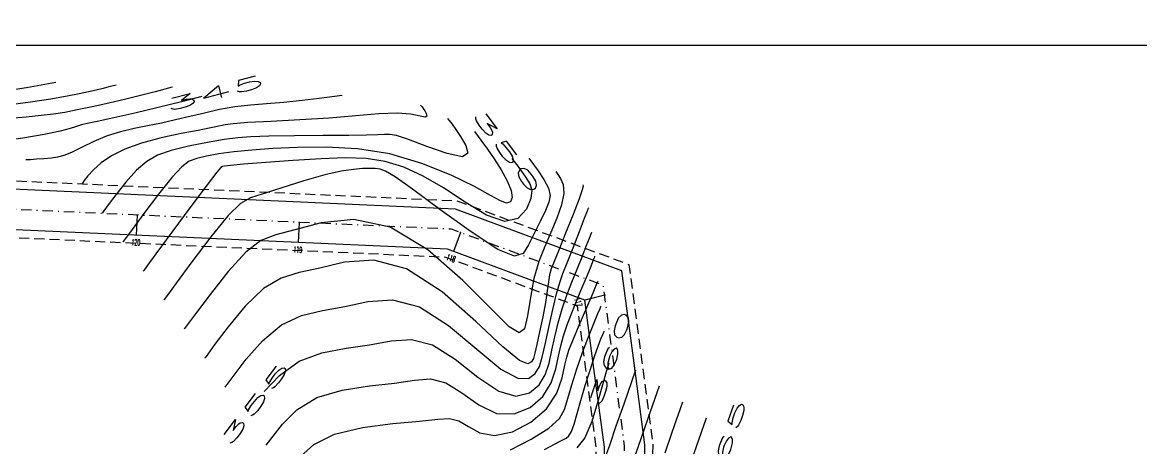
# Model space of a CAD drawing. Header units: millimetres. Extents: x 276147 to 291056, y 9594849 to 9609891.
# Drawn here: x 281159.2 to 281297.1, y 9596118.7 to 9596171.2 of the extents above; entities that cross this region are included whole.
import ezdxf
from ezdxf.enums import TextEntityAlignment as Align

# ---------------------------------------------------------------- set-up
doc = ezdxf.new("R2010")
doc.units = ezdxf.units.MM
doc.header["$LTSCALE"] = 10
for name, pattern in [('CONTINUO', [0]), ('DASHDOTX2', [50.8, 25.4, -12.7, 0, -12.7]), ('HIDDEN', [0.375, 0.25, -0.125])]:
    doc.linetypes.add(name, pattern=pattern)
for name, color, linetype in [('Curvas mestras', 30, 'Continuous'), ('Curvas simples', 9, 'Continuous'), ('Curvas texto', 2, 'Continuous'), ('TG', 7, 'CONTINUO'), ('Top_malha_coord', 8, 'Continuous')]:
    doc.layers.add(name, color=color, linetype=linetype)
doc.styles.add('ROMAND', font='romand', dxfattribs={"height": 0.2})
doc.styles.add('SIMPLEX', font='simplex', dxfattribs={"height": 0.2})

msp = doc.modelspace()

# ---------------------------------------------------------------- linework, layer by layer
at = {"color": 8, "linetype": 'HIDDEN', "ltscale": 0.5, "elevation": 160.1796621240507, "flags": 128}
for points in [[(281705.3257447103, 9596186.097807938), (281671.0420966857, 9596148.442213606), (281618.3708522619, 9596117.96751722), (281612.1522653525, 9596096.604426004), (281614.0101236665, 9596087.174232556), (281610.8053393826, 9596082.23393807), (281604.9222878393, 9596084.156284798), (281599.9496397175, 9596090.860116001), (281593.3803922225, 9596109.605399935), (281582.0417510347, 9596127.327627068), (281572.6046193693, 9596134.304534238), (281559.9765863478, 9596134.674678959), (281544.3286989689, 9596118.564739116), (281540.658778394, 9596097.818736246), (281537.5093358072, 9596080.228775298), (281520.4284557049, 9596075.011032958), (281502.0332003358, 9596069.391784875), (281494.509547525, 9596070.404022079), (281490.7256996009, 9596076.43605404), (281493.2584685785, 9596098.132715838), (281480.0995632795, 9596101.385524807), (281449.2964902226, 9596100.548274204), (281430.0223790895, 9596096.12669182), (281411.9683109509, 9596097.93913607), (281407.5724122446, 9596102.453821631), (281411.4039140878, 9596110.665556196), (281403.1008950184, 9596132.470582576), (281380.8081796909, 9596137.376344452), (281359.9408718039, 9596130.859888002), (281347.0544783977, 9596114.790196389), (281314.7314768742, 9596091.261051774), (281302.0196165714, 9596075.766356803), (281286.4640279276, 9596063.849675173), (281278.3709921193, 9596057.649837077), (281271.9708323478, 9596051.505744739), (281253.7808607005, 9596050.73446907), (281235.6029599643, 9596054.86117104), (281221.8458024181, 9596066.889702521), (281218.7834329222, 9596074.38328282), (281220.4968017068, 9596082.605134564), (281229.7359844254, 9596099.331536198), (281236.8484486804, 9596107.608992774), (281236.979980318, 9596119.127903767), (281235.6370826386, 9596129.28381643), (281234.0505352953, 9596141.282374846), (281212.8134960154, 9596149.146566434), (281092.4168111571, 9596154.564297132), (281072.9977757005, 9596155.438134354), (281065.8047075431, 9596158.14915656), (281063.8059635049, 9596165.040728634), (281066.3762022938, 9596173.094204625), (281071.6566353667, 9596181.153613526), (281081.5611500744, 9596198.655863922), (281101.2580152763, 9596233.462159524), (281110.9768763188, 9596250.636341654), (281122.9105798664, 9596265.854385952), (281139.2392582729, 9596279.071111804), (281144.5124366145, 9596320.34150084), (281144.6678345738, 9596400.540929634), (281142.6738615293, 9596440.915119793), (281132.673374487, 9596479.71147487), (281130.7173237967, 9596498.969147392), (281132.9373055062, 9596519.560689582), (281123.2639871383, 9596537.496452231), (281115.0194181657, 9596617.069980796), (281104.5392557544, 9596635.017106473), (281094.1622148029, 9596652.131000444), (281062.9990502925, 9596703.525525687), (281028.0758804538, 9596751.42602632), (281004.8557222936, 9596889.161327347), (280985.2271627478, 9596924.87591348), (280973.6552831217, 9596941.402191738), (280950.7410745324, 9596974.150890775), (280928.3153482458, 9597006.224941807), (280925.6195852169, 9597024.964569218), (280925.2975179172, 9597044.877213322), (280917.2359068681, 9597124.57081029), (280911.1712139401, 9597184.52373918), (280889.6831715604, 9597262.502901934), (280877.7477164246, 9597278.852490822), (280862.055065255, 9597314.685484517), (280856.3541850812, 9597353.476188295), (280854.639876525, 9597373.434056284), (280854.116042565, 9597382.033457942), (280871.520011573, 9597404.084292108), (280905.668337576, 9597426.436078487), (280910.5490067642, 9597446.52226166), (280951.9025449565, 9597502.510226574), (280957.1189760176, 9597513.160656158), (280912.2559968092, 9597626.929295046), (280886.4466186127, 9597649.84623889), (280803.0956212914, 9597671.772893883), (280795.5081167346, 9597683.569792682), (280779.3586608997, 9597708.67864036)], [(281710.5178374354, 9596181.402838333), (281675.4873313782, 9596142.926929222), (281624.307053171, 9596113.31488082), (281619.3497790786, 9596096.28485452), (281621.4263888606, 9596085.744313402), (281613.7482014651, 9596073.908101201), (281600.6285639192, 9596078.195075762), (281593.6947889923, 9596087.542782567), (281587.0441809219, 9596106.520228112), (281576.8415557245, 9596122.466869175), (281570.2070225818, 9596127.371804645), (281562.8511565771, 9596127.587415023), (281550.8473176515, 9596115.229125477), (281547.550488274, 9596096.592201235), (281543.6457749243, 9596074.783975355), (281522.4734780471, 9596068.316416942), (281502.6155564374, 9596062.250364274), (281490.3236323596, 9596063.904127834), (281483.4874242715, 9596074.802088458), (281485.5904618715, 9596092.817507926), (281479.3410703855, 9596094.362323103), (281450.1828653127, 9596093.569781242), (281430.4670404004, 9596089.0468674), (281408.7319094135, 9596091.228852794), (281399.1852311144, 9596101.033503352), (281403.8083725086, 9596110.941892164), (281397.904403359, 9596126.446638325), (281381.1197991235, 9596130.14027862), (281364.0658912837, 9596124.81467321), (281351.9303354857, 9596109.681297015), (281319.5752295485, 9596086.128782371), (281306.9185099731, 9596070.701299338), (281290.7209629054, 9596058.29283213), (281282.937430859, 9596052.330095816), (281274.9102619792, 9596044.624090252), (281253.1431036982, 9596043.701137766), (281232.327572161, 9596048.426628146), (281215.9921594214, 9596062.709449701), (281211.4940514419, 9596073.71626432), (281213.8592733805, 9596085.066129155), (281223.9570691917, 9596103.346943974), (281229.8780090109, 9596110.237709327), (281229.9747168267, 9596118.706916755), (281228.6974866962, 9596128.366206406), (281227.6639062291, 9596136.182850303), (281211.4073002868, 9596142.202760234), (281092.1021365739, 9596147.57137357), (281071.5708639357, 9596148.495260356), (281060.0576341382, 9596152.834524348), (281056.4892279477, 9596165.13821506), (281059.9978339799, 9596176.131930728), (281065.6766406024, 9596184.799368419), (281075.468991096, 9596202.103413628), (281095.1658562979, 9596236.909709232), (281105.1438604567, 9596254.541822702), (281117.8909552532, 9596270.797116162), (281132.6517374361, 9596282.744758626), (281137.513299567, 9596320.793644417), (281137.6674998371, 9596400.374957068), (281135.7175383865, 9596439.857995542), (281125.76273324, 9596478.477130141), (281123.6791015143, 9596498.990861015), (281125.744705554, 9596518.150466044), (281116.4442590884, 9596535.394869061), (281108.2124486681, 9596614.84525679), (281098.5236189183, 9596631.437236797), (281088.1766027751, 9596648.501613624), (281057.1675960032, 9596699.64190077), (281021.4475676514, 9596748.635369822), (280998.1501936199, 9596886.828693196), (280979.2754088979, 9596921.171769831), (280967.9212277801, 9596937.38714387), (280945.0056382589, 9596970.137815801), (280921.6238898133, 9597003.579202123), (280918.6276817167, 9597024.407376846), (280918.3032270725, 9597044.46762471), (280910.2714493166, 9597123.86630265), (280904.2661006415, 9597183.232579943), (280883.2747300601, 9597259.409342542), (280871.6426774854, 9597275.343320373), (280855.2660766902, 9597312.738061812), (280849.3979144628, 9597352.667008877), (280847.6581155221, 9597372.921634253), (280846.9665996198, 9597384.273748573), (280866.7319753881, 9597409.316485843), (280899.5195873695, 9597430.777616875), (280904.0800883559, 9597449.546161648), (280945.8950794268, 9597506.15888102), (280949.4739875075, 9597513.465966662), (280906.3575799417, 9597622.805450775), (280883.0489782383, 9597643.501877958), (280798.6812780778, 9597665.69599096), (280789.6207265427, 9597679.783153443), (280773.4712707121, 9597704.892001115)]]:
    msp.add_lwpolyline(points, dxfattribs=at)
at = {"linetype": 'Continuous'}
for p in [(281173.3378258088, 9596147.419390406, 160.1796621240507), (281173.3378258088, 9596147.419390406, 160.1796621240507), (281193.3176072444, 9596146.520320179, 160.1796621240507), (281193.3176072444, 9596146.520320179, 160.1796621240507), (281213.2246469959, 9596145.262050906, 160.1796621240507), (281213.2246469959, 9596145.262050906, 160.1796621240507), (281231.0141724435, 9596137.545636382, 160.1796621240507), (281231.0141724435, 9596137.545636382, 160.1796621240507)]:
    msp.add_point(p, dxfattribs=at)
at = {"layer": 'Curvas mestras', "linetype": 'CONTINUO'}
for points in [[(281181.3067123311, 9596162.02996474, -118.9981210771043), (281178.7976585444, 9596161.383263677, -119.0272951088523), (281175.9484537597, 9596160.677508384, -119.0613620486951), (281173.0663441917, 9596160.002397982, -119.0970937038914), (281170.4556130258, 9596159.417847482, -119.1303453681434), (281168.4198001827, 9596158.97632211, -119.156743134747), (281167.1630042897, 9596158.708390798, -119.1731917225083), (281166.4915497453, 9596158.557009248, -119.1817096174022), (281166.1123176505, 9596158.44323387, -119.1855938731718), (281165.7347029893, 9596158.296842191, -119.1883768619997), (281165.0781542932, 9596158.08250223, -119.194532467311), (281163.8646319833, 9596157.77360512, -119.20876999656), (281161.8879200908, 9596157.360217473, -119.2349034368785), (281159.2290780992, 9596156.899106849, -119.2731658425441), (281156.0409891094, 9596156.463719277, -119.3228950458255)], [(281219.5541162464, 9596154.415532699, -112.9771519209866), (281220.4088544337, 9596153.26954428, -112.9224415230242), (281221.2111836303, 9596152.168270994, -112.8702484253704), (281221.7777049608, 9596151.29071824, -112.8301199042148), (281222.0289200608, 9596150.472498313, -112.7982649776064), (281221.9113046933, 9596149.463374726, -112.7675581024637), (281221.3665163018, 9596148.155446086, -112.7356346161364), (281220.3169360607, 9596147.010152312, -112.7191734700723), (281218.6801258324, 9596146.631270422, -112.7396145814823), (281216.4371779385, 9596147.423724933, -112.8106064129065), (281213.8233005464, 9596148.997033365, -112.9146318258976), (281211.1372322846, 9596150.761860754, -113.0263822274541), (281208.614418914, 9596152.229177862, -113.1251064438515), (281206.2371316782, 9596153.311157359, -113.2082823527421), (281203.9243479547, 9596154.020277647, -113.2779452713117), (281201.5758345166, 9596154.381231869, -113.3369164055589), (281199.0145047292, 9596154.467575133, -113.3911608360035), (281196.0440603538, 9596154.36507729, -113.4474295517688), (281192.606965491, 9596154.156127963, -113.5095773191683), (281189.2007215697, 9596153.909580905, -113.5698737625757), (281186.4615903528, 9596153.690907646, -113.6176922584095), (281184.8500597515, 9596153.549316585, -113.6454016688189), (281184.1235062658, 9596153.46896463, -113.6573531562139), (281183.863532551, 9596153.417748572, -113.6608934671644), (281183.6623920841, 9596153.291247912, -113.6607857931198), (281183.1549426351, 9596152.695774093, -113.6514591180862), (281181.9866957992, 9596151.165322287, -113.6247588430674), (281179.9767911154, 9596148.468180964, -113.5767225606509), (281177.6388868698, 9596145.30980178, -113.5201561615945), (281175.6602732897, 9596142.629927691, -113.4720575823125), (281174.5555498482, 9596141.132887363, -113.4451770215787), (281174.1485459994, 9596140.581345402, -113.435273640815), (281174.0904024503, 9596140.502554122, -113.4338588890645)], [(281189.0236516957, 9596125.635916593, -107.6432417332803), (281190.9156610846, 9596127.643504143, -107.6710487003697), (281193.3168502118, 9596129.387397422, -107.679993644499), (281196.1220505791, 9596130.443422558, -107.6582879768362), (281199.1070485091, 9596131.006854812, -107.6168314175124), (281202.0178682747, 9596131.42782971, -107.5721957134924), (281204.6757113299, 9596131.911554938, -107.5346944148447), (281207.2024878379, 9596132.083517762, -107.4896079903378), (281209.7952841398, 9596131.424275598, -107.4159586663267), (281212.5771182225, 9596129.652166275, -107.3020472811445), (281215.3747456559, 9596127.436652211, -107.1732889959498), (281217.9408526552, 9596125.684975252, -107.0643775713074), (281220.0704942405, 9596125.088889163, -107.0020949737777), (281221.7281966381, 9596125.4781874, -106.9815758136943), (281222.9208538701, 9596126.46717037, -106.9900427644284), (281223.6819253053, 9596127.72817386, -107.0160869914367), (281224.1511436455, 9596129.165652227, -107.0537726370062), (281224.494810941, 9596130.742095228, -107.098532255241), (281224.8543822098, 9596132.417424718, -107.1462130218537), (281225.2719363921, 9596134.141314894, -107.1943211426519), (281225.7647094066, 9596135.86087507, -107.240777462805), (281226.3404227457, 9596137.533342106, -107.2840256848399), (281226.9687492148, 9596139.156465136, -107.324600825927), (281227.6098511935, 9596140.738119861, -107.3635606473221), (281228.221038421, 9596142.258713428, -107.4011200599166), (281228.7482250939, 9596143.588784803, -107.4341224681379), (281229.1344767584, 9596144.571400411, -107.4585682145228), (281229.3433405169, 9596145.103808336, -107.4718219756291), (281229.4202896379, 9596145.299958361, -107.4767049454062), (281229.431282939, 9596145.32797894, -107.4774024730109)], [(281231.5319739095, 9596129.149999073, -101.9014095048447), (281231.1998498508, 9596128.086715646, -101.8732338304657), (281230.7401900742, 9596126.470622608, -101.8295033100553), (281230.1453666423, 9596124.285265563, -101.7698318712323), (281229.4190128342, 9596121.940902315, -101.7075902649344), (281228.5675757314, 9596119.954467978, -101.6595884533276), (281227.597890335, 9596118.698729018, -101.6379043679594)]]:
    msp.add_polyline3d(points, dxfattribs=at)
at = {"layer": 'Curvas simples', "linetype": 'CONTINUO'}
for points in [[(281170.7463473446, 9596163.460430402, -121.258456354521), (281169.8444771542, 9596163.222318113, -121.2687574484412), (281169.137746821, 9596163.041056763, -121.2770043274182), (281168.299776507, 9596162.835310884, -121.2870833325692), (281167.3601863274, 9596162.619642952, -121.2988770778433), (281166.2080481473, 9596162.377657026, -121.3140750115531), (281164.6972957618, 9596162.085215282, -121.3348182363229), (281162.7023319796, 9596161.728920797, -121.3631889355862), (281160.1794446387, 9596161.338331196, -121.4010331387658), (281157.1053945873, 9596160.953744981, -121.4501378751852), (281153.500119324, 9596160.643389245, -121.512338652185), (281149.5562809111, 9596160.587196345, -121.5896642320118), (281145.5097220618, 9596160.993028212, -121.6841918070245), (281141.6203166329, 9596161.965199731, -121.7941230588735), (281138.2440621009, 9596163.193855515, -121.9021582338287), (281135.7609860863, 9596164.265593138, -121.9871220877071), (281134.4170451585, 9596164.867596598, -122.0338267655139), (281133.9219086593, 9596165.089387666, -122.0510337697602), (281133.8511748727, 9596165.121071534, -122.0534918946473)], [(281163.3111908789, 9596163.763242431, -122.4183674740747), (281159.6842905526, 9596163.13272998, -122.4705111707703), (281156.9769352168, 9596162.695982816, -122.5105457760187), (281153.9988131648, 9596162.276825968, -122.5565920534104), (281151.0748290083, 9596161.977762073, -122.6054868994657), (281148.2611785455, 9596161.906184407, -122.6596214191199), (281145.5468828605, 9596162.170705402, -122.7227751052382), (281142.96484103, 9596162.816096902, -122.7957546778748), (281140.7234610725, 9596163.63175938, -122.8674755341167), (281139.0750329861, 9596164.343248716, -122.923880087354), (281138.1828366719, 9596164.742897607, -122.9548857032464), (281137.8541326098, 9596164.89013699, -122.9663088383645), (281137.8071751728, 9596164.911171611, -122.9679407230255)], [(281177.6740807047, 9596163.180457316, -120.1094794396454), (281175.5697169254, 9596162.624860981, -120.1335152928045), (281173.9206801479, 9596162.201918157, -120.1527580079532), (281171.9654150809, 9596161.721844105, -120.1762756957), (281169.8610728028, 9596161.234055523, -120.2025331004665), (281167.7889910151, 9596160.777472103, -120.2291654794503), (281165.9365520763, 9596160.388388783, -120.2536007416461), (281164.4147571091, 9596160.091758817, -120.2744283874312), (281163.0290743242, 9596159.867173798, -120.2948846055919), (281161.5085897039, 9596159.68288664, -120.3193672945167), (281159.6608205653, 9596159.508870624, -120.3507563291609), (281157.6069985753, 9596159.32199051, -120.3858600404023)], [(281198.6239767539, 9596162.173263941, -117.6544592284158), (281195.7773051836, 9596161.800641492, -117.6993917035547), (281193.682999221, 9596161.54827834, -117.7331622679744), (281191.4345979992, 9596161.317268556, -117.7707258019622), (281189.3048989339, 9596161.149530644, -117.807979906062), (281187.3072561381, 9596160.992781099, -117.8429432443486), (281185.3901596506, 9596160.771186914, -117.8741648443069), (281183.5112183675, 9596160.431451743, -117.9007491866618), (281181.6645036266, 9596160.010430863, -117.9240229861138), (281179.8532036253, 9596159.567517199, -117.9458684833631), (281178.0794432884, 9596159.151629059, -117.9678460209074), (281176.341107451, 9596158.76978725, -117.9902281216605), (281174.6350216715, 9596158.418536942, -118.0129652970613), (281172.9566747603, 9596158.08201019, -118.035628128357), (281171.2962155069, 9596157.69467653, -118.0562670054173), (281169.6424579561, 9596157.17859537, -118.0725524456033), (281168.0072639886, 9596156.495373294, -118.0829882297807), (281166.4946728674, 9596155.764825594, -118.0894121287533), (281165.231769709, 9596155.146321751, -118.0944954465054), (281164.2919753013, 9596154.758137295, -118.1006401203017), (281163.5340361813, 9596154.55419005, -118.1091715520857), (281162.763035576, 9596154.447309908, -118.1211459536248), (281161.8494744379, 9596154.365647715, -118.1368084188111), (281160.925533641, 9596154.29864411, -118.1531595867387), (281160.1888177943, 9596154.251063727, -118.1663889560992), (281159.7826133723, 9596154.225532522, -118.1737063046571), (281159.6329593215, 9596154.216125872, -118.1764021518433), (281159.6115794579, 9596154.21478249, -118.1767873011673)], [(281208.3110298155, 9596160.993504496, -116.4206079080727), (281208.4801434932, 9596160.767846003, -116.4098186178857), (281208.62273176, 9596160.566692965, -116.4003648037583), (281208.8091290848, 9596160.286321662, -116.3874356920973), (281209.0100699939, 9596159.941992095, -116.3721187987507), (281209.0884698679, 9596159.640207592, -116.3606558962751), (281208.8802898027, 9596159.510281589, -116.3605772875276), (281208.240531593, 9596159.627844183, -116.3772719184894), (281207.1003628274, 9596159.853784267, -116.4075629886033), (281205.4099907946, 9596159.995306421, -116.4461323280379), (281203.1377394163, 9596159.91148909, -116.4889979498952), (281200.3243991734, 9596159.668914216, -116.5375228576271), (281197.0288761823, 9596159.38603862, -116.5944062905878), (281193.3906972924, 9596159.157302553, -116.6599421452524), (281189.8718702929, 9596158.981085004, -116.72480315252), (281187.015022704, 9596158.831748402, -116.7772567210745), (281185.2060466508, 9596158.688467825, -116.80887420513), (281184.2038836338, 9596158.549650943, -116.8244423330438), (281183.6107397588, 9596158.418519065, -116.8320518113), (281183.0489220949, 9596158.28930256, -116.8390952248268), (281182.2211505909, 9596158.120282942, -116.8501729812383), (281180.8502441604, 9596157.860751769, -116.8691874392356), (281178.7763735988, 9596157.469992202, -116.8980126983629), (281176.3091102092, 9596156.947247764, -116.9304097653044), (281173.8753741792, 9596156.30175457, -116.9581114804864), (281171.8228099117, 9596155.54760728, -116.9746012420769), (281170.1819587009, 9596154.718346693, -116.9803650707732), (281168.9040820523, 9596153.852370149, -116.9776395600897), (281167.9429864133, 9596152.997678593, -116.968924916608), (281167.2626369429, 9596152.240665404, -116.9577755017349), (281166.829538738, 9596151.677326562, -116.9480093578135), (281166.6039061373, 9596151.371565761, -116.9425191770101), (281166.5207774414, 9596151.25891652, -116.9404964795362), (281166.5089021999, 9596151.24282406, -116.9402075262883)], [(281211.6429657295, 9596159.351961128, -115.2991944068604), (281212.1821281317, 9596158.63252088, -115.2647962451706), (281212.6367280787, 9596157.99120793, -115.2346556975649), (281213.2309967045, 9596157.097333292, -115.1934353393994), (281213.8716323978, 9596155.999546688, -115.1446022637796), (281214.1215853133, 9596155.037400736, -115.1080563810214), (281213.4578687988, 9596154.623172555, -115.1078057596719), (281211.581602746, 9596155.019571783, -115.1584586907088), (281209.090332199, 9596155.89102812, -115.2370240472632), (281206.8057057414, 9596156.752399817, -115.3111108549896), (281205.3435800107, 9596157.227157708, -115.3560182316255), (281204.4966268599, 9596157.37321604, -115.3778057798885), (281203.851726191, 9596157.357097663, -115.3902230643693), (281203.0125095093, 9596157.317500148, -115.4057715821804), (281201.6496307006, 9596157.281802963, -115.4319596832179), (281199.4504942576, 9596157.249561304, -115.4750477028687), (281196.2832402404, 9596157.219355367, -115.537636016696), (281192.738942023, 9596157.185887365, -115.6076860633588), (281189.5894045496, 9596157.142885504, -115.669499434964), (281187.3793543699, 9596157.07816552, -115.7117422543492), (281185.7451974232, 9596156.955880146, -115.7405384819981), (281184.0962582518, 9596156.734268643, -115.7663766371812), (281182.0049468986, 9596156.384457495, -115.796893828749), (281179.6960104195, 9596155.929126168, -115.828321759091), (281177.5572813774, 9596155.40384436, -115.8540408187222), (281175.8737880042, 9596154.814280381, -115.8685152145012), (281174.5193432249, 9596154.046504978, -115.8705446406643), (281173.2649536344, 9596152.956687527, -115.8600126476635), (281171.9542543142, 9596151.48784605, -115.8381908046108), (281170.7213872512, 9596149.930377197, -115.8119023707954), (281169.7731169228, 9596148.661527272, -115.7893587769035), (281169.2544537069, 9596147.95867263, -115.7767384543227), (281169.0633676265, 9596147.699725816, -115.7720888422595), (281169.0360686154, 9596147.662733413, -115.7714246321379)], [(281214.9749006416, 9596157.710416766, -114.1777808929586), (281215.874341054, 9596156.513592418, -114.1205073255955), (281216.5725436703, 9596155.546899132, -114.0748144553185), (281217.3890020064, 9596154.351068614, -114.0192392019348), (281218.239401287, 9596153.001973948, -113.95796033958), (281218.9863775297, 9596151.64786264, -113.8985931584288), (281219.4793046965, 9596150.455073817, -113.8496120068853), (281219.6037755195, 9596149.56728089, -113.8180214633725), (281219.390256802, 9596149.03748639, -113.8049467827919), (281218.9054331122, 9596148.896025121, -113.8100434046614), (281218.1594176801, 9596149.166533483, -113.8338828580713), (281216.9360423639, 9596149.845852189, -113.8807008852277), (281214.9625666823, 9596150.924124524, -113.9556493708773), (281212.0669368537, 9596152.336667968, -114.0600624776239), (281208.4798288998, 9596153.799497798, -114.1800038538317), (281204.532605542, 9596154.973804466, -114.2977194584932), (281200.5310215462, 9596155.60887039, -114.3988559675312), (281196.678397844, 9596155.806341844, -114.4826628350679), (281193.1524474121, 9596155.755957058, -114.5517902322722), (281190.0926314011, 9596155.617732383, -114.6086822289184), (281187.4853936819, 9596155.432804605, -114.6549589511964), (281185.2789243035, 9596155.212588644, -114.6920344640061), (281183.4275033252, 9596154.96688704, -114.721147748784), (281181.9097578417, 9596154.699044906, -114.7428374513078), (281180.7104069634, 9596154.410795968, -114.7574671265578), (281179.768089543, 9596154.052763643, -114.7646504974951), (281178.8371434287, 9596153.371139035, -114.7610018528907), (281177.6258252171, 9596152.061004909, -114.7423857352374), (281175.9655222147, 9596149.978013508, -114.7074566926717), (281174.1801365617, 9596147.620089985, -114.6660292925339), (281172.7166951046, 9596145.645726977, -114.6307081631644), (281171.9050012761, 9596144.545779493, -114.6109577316351), (281171.6059568141, 9596144.140536109, -114.6036812578936), (281171.563236033, 9596144.082643766, -114.6026417505022)], [(281221.6387724694, 9596154.42733003, -111.9349538904757), (281222.7957804474, 9596152.878896907, -111.8609881985726), (281223.5268999884, 9596151.794350274, -111.8107726471757), (281224.0916304464, 9596150.730180189, -111.7645648367729), (281224.2892266948, 9596149.847543703, -111.7316753748714), (281224.1341230409, 9596149.004068611, -111.707149137303), (281223.6945516568, 9596147.981502885, -111.6824645882848), (281223.0482616079, 9596146.63851142, -111.6514296348001), (281222.3110915412, 9596145.141428871, -111.6171695781199), (281221.608397991, 9596143.733504806, -111.585139077008), (281220.9502903734, 9596142.684437225, -111.5639728970387), (281219.8858805961, 9596142.369705817, -111.5750260206082), (281217.849034431, 9596143.191232681, -111.6428333206245), (281214.5354460872, 9596145.33268477, -111.7795218617216), (281210.6881224626, 9596148.104684465, -111.947586711522), (281207.3118978873, 9596150.599596988, -112.0971150840309), (281205.1619009714, 9596152.121686755, -112.1901503772501), (281203.9944344565, 9596152.82281692, -112.236560851536), (281203.3160903676, 9596153.066750832, -112.2581710841301), (281202.7022840105, 9596153.159947857, -112.273546336361), (281202.0037078013, 9596153.179645494, -112.2882147312307), (281201.1398764363, 9596153.145777259, -112.3044450958518), (281200.0206108935, 9596153.05788883, -112.3240327586213), (281198.5169702851, 9596152.833979547, -112.3468789555739), (281196.4903210002, 9596152.371659892, -112.3724113717003), (281193.9132579813, 9596151.624924464, -112.3996725793372), (281191.2032893476, 9596150.773293242, -112.4261643622562), (281188.88914877, 9596150.05266933, -112.4490034200394), (281187.3133813526, 9596149.56257032, -112.4645747246945), (281186.0737709213, 9596148.856961878, -112.4663361549869), (281184.5819097409, 9596147.35342616, -112.4470139881855), (281182.4511082753, 9596144.720468588, -112.4035077659323), (281180.1015468013, 9596141.630296558, -112.3494104402748), (281178.1551238018, 9596139.006044697, -112.3024883584262), (281177.0731418486, 9596137.539821725, -112.276161144397), (281176.6745158645, 9596136.999633634, -112.2664616432417), (281176.6175698679, 9596136.922464477, -112.2650760074288)], [(281224.9707073815, 9596152.785785666, -110.8135403766323), (281225.5722342575, 9596151.938413009, -110.7736981364692), (281225.8822482059, 9596151.170934238, -110.7423256367005), (281225.9720897857, 9596150.082860418, -110.7048672482165), (281225.6957232411, 9596148.663081732, -110.6638903750249), (281225.1261649962, 9596147.016849352, -110.6213782781528), (281224.3911945199, 9596145.278503943, -110.5791681573287), (281223.6114053031, 9596143.536006019, -110.5377216359743), (281222.8786529052, 9596141.691790428, -110.4919977443319), (281222.2776039032, 9596139.601910844, -110.4355799634618), (281221.8558961778, 9596137.232318461, -110.3663962893447), (281221.5130338379, 9596134.988565465, -110.2997535203726), (281221.1114902896, 9596133.386099553, -110.2553029444793), (281220.4700591787, 9596132.875986155, -110.2514629253678), (281219.2328260926, 9596133.651754623, -110.3017196770201), (281217.0001978403, 9596135.842545053, -110.4183262404663), (281213.5283922466, 9596139.34571066, -110.6028125774141), (281209.1968761174, 9596143.131428132, -110.8138152876313), (281204.5409282608, 9596145.938082283, -110.9992477082673), (281200.0520906093, 9596146.864849702, -111.1197238702702), (281196.0469595775, 9596146.45406609, -111.186660276519), (281192.7983977011, 9596145.608857932, -111.2241740306167), (281190.4475963338, 9596144.986574069, -111.2509714936863), (281188.609066079, 9596144.261443842, -111.2641156825962), (281186.7656443591, 9596142.861918978, -111.2552589123629), (281184.5672459773, 9596140.451227227, -111.2203930013606), (281182.3320732749, 9596137.631701564, -111.1728682584622), (281180.5454009749, 9596135.240451002, -111.1303745965383), (281179.5597478967, 9596133.904767549, -111.1063913492512), (281179.196613235, 9596133.412673166, -111.0975553866851), (281179.1447362861, 9596133.342374831, -111.0962931458748)], [(281228.3026432948, 9596151.144242294, -109.6921268753617), (281228.3486880645, 9596150.997928103, -109.686408041653), (281228.2375974209, 9596150.547517197, -109.6738785734892), (281227.8525501253, 9596149.43554065, -109.6451696395784), (281227.1120059405, 9596147.498345792, -109.5965553318642), (281226.1964861647, 9596145.187432352, -109.5392070763887), (281225.3520304846, 9596143.108088914, -109.4880205964113), (281224.7694689211, 9596141.70830076, -109.4538452207602), (281224.4187978561, 9596140.80684506, -109.4313447624704), (281224.2148060069, 9596140.065195693, -109.4111365997491), (281224.075203102, 9596139.18957174, -109.3852457248982), (281223.9293649053, 9596138.065168114, -109.3513277865972), (281223.7095901844, 9596136.62192292, -109.3084459420902), (281223.3748519161, 9596134.855459394, -109.2572803291518), (281222.9908378919, 9596133.024136264, -109.2049784811357), (281222.6499141039, 9596131.451995356, -109.1603047657086), (281222.4136273534, 9596130.380361445, -109.1299316574845), (281222.2202486539, 9596129.719682014, -109.1121637439032), (281221.9772308177, 9596129.297683485, -109.1032135681857), (281221.5340631198, 9596129.068235254, -109.1045907719203), (281220.5083736429, 9596129.489758639, -109.1389928760732), (281218.4598269308, 9596131.146816956, -109.2344144670901), (281215.1259792506, 9596134.30625444, -109.4048679137163), (281210.9559597682, 9596137.964041024, -109.6084366576074), (281206.5767913716, 9596140.79842855, -109.7892219149184), (281202.5198261869, 9596141.848340945, -109.9050641714389), (281198.9337442651, 9596141.59538732, -109.9687606715856), (281195.8715548926, 9596140.881848853, -110.0068479290607), (281193.3340807253, 9596140.326667648, -110.0395914615624), (281191.1133939115, 9596139.655436413, -110.0621731098185), (281188.949379976, 9596138.370411789, -110.0635038163421), (281186.683384681, 9596136.181986865, -110.0372782494782), (281184.5625997483, 9596133.633106574, -109.9963260767076), (281182.9356771481, 9596131.474857304, -109.9582608547902), (281182.0463549447, 9596130.269713366, -109.9366215340237), (281181.7187096082, 9596129.825713705, -109.9286491830975), (281181.6719037005, 9596129.76228418, -109.9275102315846)], [(281184.1990701178, 9596126.182194533, -108.7587273701469), (281186.7931252219, 9596129.634511583, -108.819783915093), (281188.799522383, 9596131.912745506, -108.8541634850231), (281191.1331145942, 9596133.878904609, -108.8717487405197), (281193.6177217466, 9596135.049429988, -108.8602305698118), (281196.2205641178, 9596135.666761234, -108.8282114496364), (281198.9447110827, 9596136.154838787, -108.7895218150483), (281201.8047272976, 9596136.753471134, -108.7517275533432), (281204.8611575133, 9596136.965929851, -108.6973360872039), (281208.1860377548, 9596136.111351578, -108.6025902743245), (281211.7665394949, 9596133.808103645, -108.4552419593933), (281215.2503619535, 9596130.871453326, -108.2890784649321), (281218.2003397945, 9596128.415896608, -108.1493960355551), (281220.2894344412, 9596127.289323898, -108.0705439148263), (281221.6311303788, 9596127.273211326, -108.0430832827955), (281222.4490418452, 9596127.882427426, -108.0466281926751), (281222.9541237693, 9596128.737573545, -108.0645115596967), (281223.3066848273, 9596129.88217523, -108.0949416973421), (281223.6543723793, 9596131.465488814, -108.139845755792), (281224.1055460504, 9596133.53940661, -108.1987490215947), (281224.6114085357, 9596135.766369833, -108.2615696123361), (281225.0838707996, 9596137.71145768, -108.3158239283043), (281225.4706001928, 9596139.089280436, -108.3532105755552), (281225.8622776134, 9596140.212572806, -108.3821572257698), (281226.3853363452, 9596141.543599604, -108.4152738045927), (281227.1119721323, 9596143.382324405, -108.4609405513879), (281227.8974155324, 9596145.379494827, -108.5106189024195), (281228.5426605669, 9596147.023558268, -108.5515406207092), (281228.9007124355, 9596147.936256565, -108.5742613271254), (281229.0326260714, 9596148.272513468, -108.5826321058817), (281229.0514705906, 9596148.32055017, -108.5838279371059)], [(281189.2534039534, 9596119.022015246, -106.4211616270154), (281191.2541771693, 9596121.637321604, -106.4666995716657), (281193.0317987887, 9596123.374263782, -106.4879339685689), (281195.5005848295, 9596124.89589024, -106.4882385686182), (281198.6263784141, 9596125.837416133, -106.4563454367712), (281201.9935319013, 9596126.346948395, -106.4054514055283), (281205.0910244648, 9596126.700819645, -106.3548695993636), (281207.5466953622, 9596127.069638751, -106.3176612764041), (281209.5438191619, 9596127.201105673, -106.2818798733319), (281211.4045305228, 9596126.737198621, -106.2293270256747), (281213.3876979494, 9596125.496228896, -106.148852582814), (281215.4991283583, 9596124.001851095, -106.0574995471656), (281217.6813645189, 9596122.954054905, -105.9793591599122), (281219.8515540418, 9596122.888455423, -105.9336460653836), (281221.8252638978, 9596123.683163477, -105.920068324453), (281223.3926648976, 9596125.051914314, -105.9334573888014), (281224.4097258385, 9596126.71877317, -105.9676624105454), (281224.9956034635, 9596128.449129222, -106.0126035565304), (281225.3352495009, 9596130.018700648, -106.0572187219772), (281225.6032173707, 9596131.295443824, -106.0936770749072), (281225.9324642512, 9596132.516260954, -106.1270727056803), (281226.4455470139, 9596134.01029246, -106.1657310173291), (281227.2102443016, 9596135.977404779, -106.2148408470934), (281228.0752218162, 9596138.100357467, -106.2670444060609), (281228.8343660383, 9596139.93263911, -106.3118474573389), (281229.330104712, 9596141.13510345, -106.3412996012161), (281229.5990346534, 9596141.798073776, -106.3576260010854), (281229.7262939523, 9596142.119243553, -106.3655958209678), (281229.7859685955, 9596142.271359107, -106.3693825915365), (281229.8079542018, 9596142.327402256, -106.3707777322529), (281229.8110952893, 9596142.335408702, -106.3709770415703)], [(281193.4847036431, 9596117.638726614, -105.290157389853), (281195.1479364909, 9596119.105022425, -105.3048192041137), (281197.6843204497, 9596120.404384054, -105.2964835053685), (281201.1307072475, 9596121.23140871, -105.2544028439119), (281204.880015294, 9596121.687041981, -105.1940713935442), (281208.164181657, 9596121.973810574, -105.1375434978076), (281210.4176793945, 9596122.227722561, -105.1006281380218), (281211.885150489, 9596122.318694582, -105.0741517889805), (281213.013776908, 9596122.050122645, -105.0426954177351), (281214.1982766766, 9596121.340291519, -104.9956579046234), (281215.6235110591, 9596120.567048982, -104.9417100655523), (281217.4218773801, 9596120.223133551, -104.8943406956645), (281219.6318280975, 9596120.683785267, -104.8650741070419), (281221.9160352073, 9596121.854254225, -104.8575768336563), (281223.8432288485, 9596123.522297014, -104.8735510296796), (281225.0912944527, 9596125.457329717, -104.9119067140532), (281225.7747436719, 9596127.355429335, -104.9603860152678), (281226.1172444458, 9596128.894331343, -105.0039388739646), (281226.3331478609, 9596129.892635645, -105.0323182204997), (281226.5995275142, 9596130.73237186, -105.0544882316285), (281227.0841381449, 9596131.936432032, -105.0842160489087), (281227.8825798196, 9596133.837722832, -105.130491611399), (281228.8018319755, 9596136.009229448, -105.1831967410658), (281229.5767183852, 9596137.833954694, -105.2274361755958), (281230.0090119693, 9596138.851277445, -105.2520950096336), (281230.1682772356, 9596139.226079829, -105.2611798349794), (281230.1910298452, 9596139.279623022, -105.2624776585403)], [(281219.4062193242, 9596118.447455898, -103.7955828017697), (281221.9597508895, 9596119.772073245, -103.787730490349), (281224.1349804242, 9596121.137883894, -103.7888219130368), (281225.4272924162, 9596122.311971657, -103.8013541102668), (281226.0656493715, 9596123.442485904, -103.8255856718428), (281226.4624017986, 9596124.772840181, -103.8612156325511), (281226.9538378235, 9596126.475178797, -103.9071344599037), (281227.5719810695, 9596128.43657628, -103.9589988853808), (281228.2727907695, 9596130.472833961, -104.0116569829666), (281229.0028739866, 9596132.402302511, -104.0602280973366), (281229.6714400671, 9596134.053514969, -104.1009159439386), (281230.1783471847, 9596135.257552708, -104.1301954558844), (281230.4546910779, 9596135.90787534, -104.1459585804518), (281230.5565017763, 9596136.147468416, -104.15176606891), (281230.5710458757, 9596136.181695715, -104.1525957065428)], [(281223.5898921381, 9596118.48897937, -102.7122240849098), (281224.8158994775, 9596119.1407654, -102.7089720178887), (281225.5074451406, 9596119.514659384, -102.7073423026272), (281225.9184078797, 9596119.725112848, -102.7059891306239), (281226.2622176501, 9596119.893470561, -102.7046045291613), (281226.5905142674, 9596120.168667274, -102.7070323251214), (281226.914490756, 9596120.706532966, -102.7181542065486), (281227.2492983042, 9596121.629083045, -102.7416643411529), (281227.6259187585, 9596122.923074547, -102.7765068557023), (281228.079290128, 9596124.541449921, -102.8204383968518), (281228.62623781, 9596126.4041097, -102.8704964493195), (281229.2111167909, 9596128.298805667, -102.9208428745301), (281229.7601694408, 9596129.980246685, -102.9649203392587), (281230.2116789798, 9596131.254587917, -102.9976156445595), (281230.5521120121, 9596132.133763704, -103.0195915294721), (281230.7799769818, 9596132.681149723, -103.0329546833786), (281230.9003701856, 9596132.964473238, -103.0398221513864), (281230.944726315, 9596133.068856006, -103.0423522700698), (281230.9510629034, 9596133.083767397, -103.0427137015181)], [(281234.8128644485, 9596128.275240948, -100.8061473507809), (281233.3629537307, 9596124.107764393, -100.6986887645584), (281232.4082328965, 9596121.364392731, -100.6279562485547), (281231.5885739942, 9596119.010721143, -100.5672825859187), (281231.1150534089, 9596117.655761937, -100.5323873611309)], [(281237.7187510523, 9596126.307059499, -99.68258262474822), (281236.339187892, 9596122.342199605, -99.58035142966813), (281235.4173954459, 9596119.696354562, -99.51215375979919), (281234.598572248, 9596117.352895115, -99.45179796186542)], [(281240.6246376556, 9596124.33887805, -98.55901789865717), (281239.3154220538, 9596120.576634817, -98.46201409460312), (281238.4265579976, 9596118.028317396, -98.39635130369831)], [(281243.5305242616, 9596122.370697603, -97.43545320533715), (281242.2916562146, 9596118.811070025, -97.343676759538), (281241.4357215468, 9596116.360279225, -97.28054879480302)]]:
    msp.add_polyline3d(points, dxfattribs=at)
at = {"layer": 'TG', "color": 3, "linetype": 'Continuous'}
for p, q in [((281173.3378258088, 9596147.419390406, 160.1796621240507), (281173.225442029, 9596144.921917705, 160.1796621240507)), ((281173.3378258086, 9596147.419390406, 160.1796621240507), (281173.225442029, 9596144.921917705, 160.1796621240507)), ((281173.3378258086, 9596147.419390406, 160.1796621240507), (281173.225442029, 9596144.921917705, 160.1796621240507)), ((281193.3176072444, 9596146.520320179, 160.1796621240507), (281193.2052234645, 9596144.022847475, 160.1796621240507)), ((281193.3176072458, 9596146.520320179, 160.1796621240507), (281193.205223465, 9596144.022847477, 160.1796621240507)), ((281193.3176072448, 9596146.520320179, 160.1796621240507), (281193.205223465, 9596144.022847477, 160.1796621240507)), ((281213.2246469959, 9596145.262050906, 160.1796621240507), (281212.3564949288, 9596142.917629443, 160.1796621240507)), ((281213.2246469954, 9596145.262050906, 160.1796621240507), (281212.35649493, 9596142.917629447, 160.1796621240507)), ((281213.2246469954, 9596145.262050908, 160.1796621240507), (281212.35649493, 9596142.917629447, 160.1796621240507)), ((281231.0141724435, 9596137.545636382, 160.1796621240507), (281228.5762818101, 9596136.91135381, 160.1796621240507)), ((281231.0141724445, 9596137.545636382, 160.1796621240507), (281228.5947203828, 9596136.916151097, 160.1796621240507)), ((281231.0141724445, 9596137.545636382, 160.1796621240507), (281228.5947203828, 9596136.916151097, 160.1796621240507))]:
    msp.add_line(p, q, dxfattribs=at)
at = {"layer": 'TG', "color": 1, "linetype": 'DASHDOTX2', "ltscale": 0.005, "elevation": 160.1796621240507, "flags": 128}
msp.add_lwpolyline([(281790.7268869359, 9596216.427577747), (281789.4419953647, 9596215.538653059), (281713.6258222786, 9596190.015370687), (281673.2647140323, 9596145.684571415), (281621.3389527166, 9596115.64119902), (281615.7510222154, 9596096.444640262), (281617.7182562636, 9596086.45927298), (281612.276770424, 9596078.071019635), (281602.7754258794, 9596081.175680282), (281596.8222143546, 9596089.201449282), (281590.2122865723, 9596108.062814023), (281579.4416533798, 9596124.897248125), (281571.4058209757, 9596130.83816944), (281561.4138714623, 9596131.13104699), (281547.5880083105, 9596116.896932298), (281544.1046333342, 9596097.205468744), (281540.5775553655, 9596077.506375324), (281521.4509668761, 9596071.66372495), (281502.3243783867, 9596065.821074575), (281492.4165899422, 9596067.154074958), (281487.1065619363, 9596075.61907125), (281489.424465225, 9596095.475111881), (281479.7203168323, 9596097.873923955), (281449.7396777679, 9596097.059027724), (281430.2447097449, 9596092.586779607), (281410.3501101822, 9596094.58399443), (281403.3788216795, 9596101.743662491), (281407.606143298, 9596110.803724177), (281400.5026491884, 9596129.458610447), (281380.9639894072, 9596133.758311536), (281362.0033815439, 9596127.837280607), (281349.4924069416, 9596112.235746702), (281317.1533532111, 9596088.69491707), (281304.4690632719, 9596073.23382807), (281288.5924954164, 9596061.071253652), (281280.6542114894, 9596054.989966448), (281273.4405471637, 9596048.064917497), (281253.4619821996, 9596047.21780342), (281233.9652660625, 9596051.643899594), (281218.9189809201, 9596064.799576113), (281215.1387421818, 9596074.049773568), (281217.1780375437, 9596083.83563186), (281226.8465268085, 9596101.339240085), (281233.3632288458, 9596108.923351051), (281233.4773485725, 9596118.917410262), (281232.1672846674, 9596128.82501142), (281230.8572207621, 9596138.732612574), (281212.1103981511, 9596145.674663335), (281092.2594738657, 9596151.067835353), (281072.2843198184, 9596151.966697356), (281062.9311708404, 9596155.491840454), (281060.1475957258, 9596165.089471845), (281063.1870181368, 9596174.613067677), (281068.6666379847, 9596182.976490973), (281078.515070585, 9596200.379638772), (281098.2119357871, 9596235.18593438), (281108.0603683878, 9596252.589082178), (281120.4007675595, 9596268.325751055), (281135.9454978545, 9596280.907935213), (281141.0128680904, 9596320.567572625), (281141.1676672056, 9596400.45794335), (281139.1956999575, 9596440.386557667), (281129.2180538635, 9596479.094302505), (281127.1982126556, 9596498.980004204), (281129.3410055299, 9596518.855577812), (281119.8541231133, 9596536.445660645), (281111.6159334168, 9596615.957618793), (281101.5314373364, 9596633.227171635), (281091.1694087888, 9596650.31630703), (281060.0833231477, 9596701.58371323), (281024.7617240526, 9596750.030698072), (281001.5029579565, 9596887.99501027), (280982.2512858229, 9596923.023841655), (280970.7882554504, 9596939.3946678), (280947.8733563958, 9596972.144353287), (280924.9696190296, 9597004.902071966), (280922.1236334663, 9597024.68597303), (280921.8003724947, 9597044.672419015), (280913.7536780926, 9597124.218556473), (280907.7186572907, 9597183.87815956), (280886.4789508103, 9597260.956122238), (280874.6951969551, 9597277.097905597), (280858.6605709725, 9597313.711773163), (280852.876049772, 9597353.071598586), (280851.1489960236, 9597373.17784527), (280850.5413210922, 9597383.153603258), (280869.1259934803, 9597406.700388975), (280902.5939624727, 9597428.606847681), (280907.3145475598, 9597448.034211652), (280948.8988121914, 9597504.334553793), (280953.2964817624, 9597513.313311411), (280909.3067883757, 9597624.867372911), (280884.7477984255, 9597646.674058424), (280800.8884496848, 9597668.734442422), (280792.5644216387, 9597681.676473062), (280757.4817696955, 9597736.22227156)], dxfattribs=at)
at = {"layer": 'TG', "color": 8, "linetype": 'CONTINUO', "elevation": 160.1796621240507}
for points in [[(281256.376151714, 9596044.839121237), (281253.2342118415, 9596044.705899382), (281232.7954847039, 9596049.345848558), (281216.828394135, 9596063.306628678), (281212.5353916529, 9596073.81155268), (281214.8074917127, 9596084.7145585), (281224.7826285106, 9596102.773314293), (281230.8737861064, 9596109.86217839), (281230.9754687538, 9596118.767057756), (281229.6888575449, 9596128.497293552), (281228.5762818096, 9596136.91135381), (281211.6081853905, 9596143.194732549), (281092.1470900855, 9596148.57036265), (281071.7747084732, 9596149.487099495), (281060.8786446241, 9596153.59375752), (281057.5344758839, 9596165.124288425), (281058.4719091589, 9596168.061601646)], [(281256.4608778795, 9596049.847206349), (281253.6897525568, 9596049.729707457), (281235.1350474208, 9596053.941950629), (281221.0095677038, 9596066.292523542), (281217.74209271, 9596074.287994461), (281219.5485833742, 9596082.95670522), (281228.9104251059, 9596099.905165877), (281235.8526715846, 9596107.98452371), (281235.9792283905, 9596119.067762764), (281234.6457117895, 9596129.152729284), (281233.138159714, 9596140.553871335), (281212.6126109111, 9596148.154594122), (281092.371857645, 9596153.565308053), (281072.7939311625, 9596154.446295213), (281064.9836970562, 9596157.389923384), (281062.7607155676, 9596165.054655263), (281063.9144374097, 9596168.669677805)]]:
    msp.add_lwpolyline(points, dxfattribs=at)
at = {"layer": 'Top_malha_coord'}
msp.add_line((280704.9449592536, 9596168.365639728), (282519.1202998299, 9596168.365639724), dxfattribs=at)

# ---------------------------------------------------------------- texts
at = {"layer": 'Curvas texto', "extrusion": (-0.0200587750042602, 0.03274469824035457, 0.999262443146182), "style": 'SIMPLEX'}
for s, rotation, width, p, p2 in [('345', 163.2961541846599, 3.299405157631868, (-5252437.705160174, -8030074.555232418, 308464.3670167999), (-5252449.8944291, -8030070.897384655, 308464.3670167999)), ('350', 95.53598918254556, 3.299405243897737, (-5252469.559740416, -8030054.543352515, 308469.3670167997), (-5252470.787456757, -8030041.876433069, 308469.3670167997)), ('360', 219.5998571747947, 3.299405225190024, (-5252464.056756931, -8030014.779324901, 308479.3670167997), (-5252473.862542341, -8030022.891334907, 308479.3670167997)), ('355', 201.3879653733059, 3.299405196756577, (-5252422.529318737, -8030034.746374821, 308474.3670167996), (-5252434.379168209, -8030039.387409032, 308474.3670167996)), ('365', 219.3377069444892, 3.299405304732322, (-5252470.355145151, -8029997.856063888, 308484.3670167998), (-5252480.197943597, -8030005.923124096, 308484.3670167998))]:
    msp.add_text(s, height=1.5, rotation=rotation, dxfattribs=dict(at, width=width)).set_placement(p, p2, align=Align.FIT)
at = {"layer": 'TG', "color": 5, "extrusion": (-0.06172135483721795, 0.002648523405258883, 0.998089905610126), "style": 'ROMAND'}
for s, rotation, width, p, p2 in [('120', 89.9805738355646, 0.5403508761151316, (-9599375.242847744, -130228.0248852027, 8221.095711179167), (-9599375.242474789, -130226.9248852682, 8221.095711179167)), ('119', 89.98057383556356, 0.5499999988737978, (-9599375.20116774, -130208.0631306, 8219.860150791112), (-9599375.200794784, -130206.9631306655, 8219.860150791112))]:
    msp.add_text(s, height=0.75, rotation=rotation, dxfattribs=dict(at, width=width)).set_placement(p, p2, align=Align.FIT)
at = {"layer": 'TG', "color": 5, "extrusion": (-0.05797819462829373, 0.02133235258506808, 0.998089905610126), "style": 'ROMAND', "width": 0.5403508767289554}
msp.add_text('118', height=0.75, rotation=89.98057412664586, dxfattribs=at).set_placement((-9102989.469746234, -3043853.856066344, 188563.9931422873), (-9102989.469373284, -3043852.756066408, 188563.9931422873), align=Align.FIT)
at = {"layer": 'TG', "color": 5, "extrusion": (-0.01567993941654018, 0.05975516562661002, 0.998089905610126), "style": 'ROMAND', "width": 0.5403508751280445}
msp.add_text('117', height=0.75, rotation=89.98057402956859, dxfattribs=at).set_placement((-2707617.802030429, -9192920.599220684, 569168.9771762784), (-2707617.801657477, -9192919.499220751, 569168.9771762784), align=Align.FIT)

doc.saveas('drawing.dxf')
